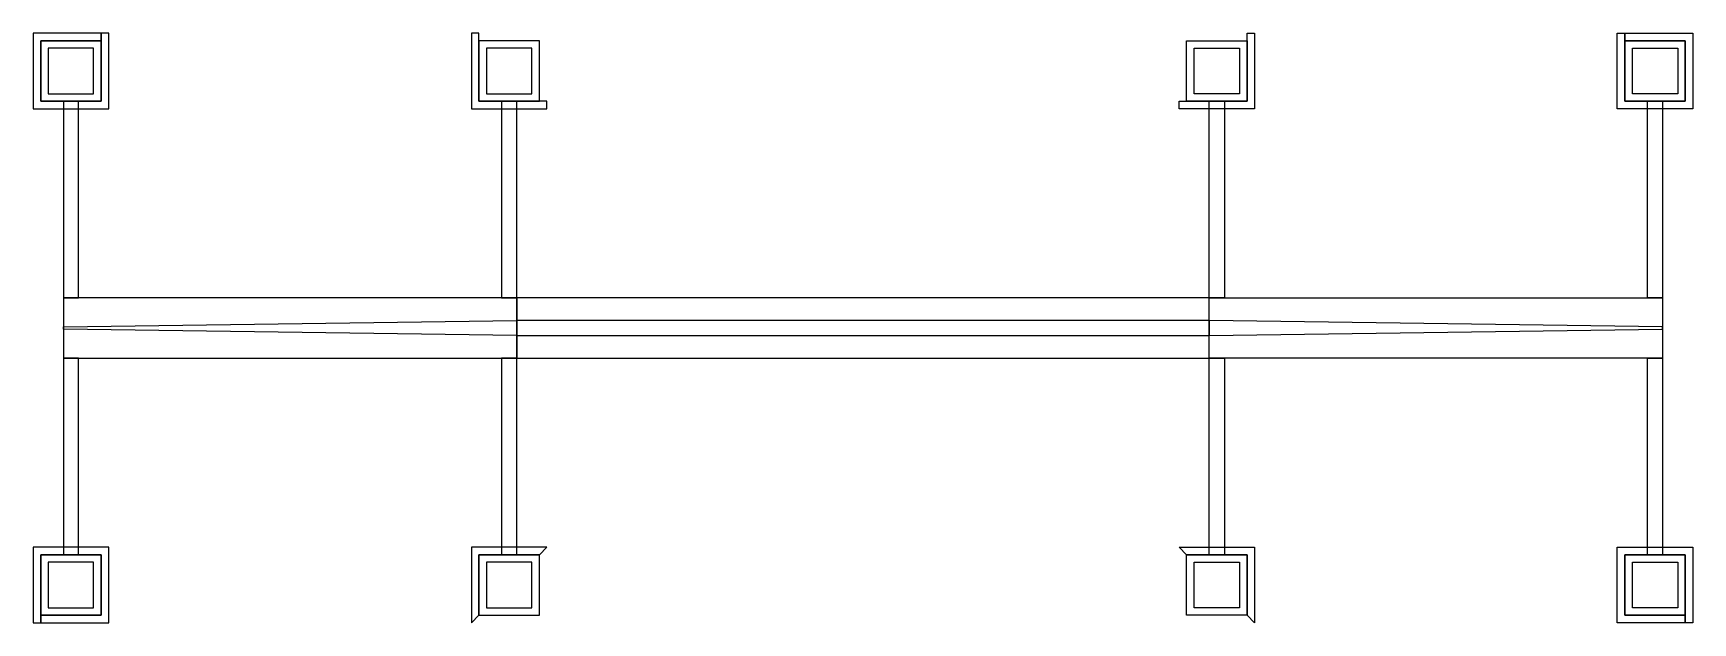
# Model space of a CAD drawing. Extents: x -40 to 70, y 15 to 54.
import ezdxf

# ---------------------------------------------------------------- set-up
doc = ezdxf.new("R2010")
doc.units = 0
for name, color, linetype in [('Oxide_FTE_drawing', 7, 'CONTINUOUS'), ('Poly_FTE', 7, 'CONTINUOUS'), ('Poly_PTE', 7, 'CONTINUOUS'), ('Si_FTE', 7, 'CONTINUOUS')]:
    doc.layers.add(name, color=color, linetype=linetype)

msp = doc.modelspace()

# ---------------------------------------------------------------- linework, layer by layer
at = {"layer": 'Oxide_FTE_drawing'}
for points in [[(-35.955, 53.147), (-38.955, 53.147), (-38.955, 50.147), (-35.955, 50.147)], [(-9.955, 50.147), (-6.955, 50.147), (-6.955, 53.147), (-9.955, 53.147)], [(39.889, 50.147), (36.889, 50.147), (36.889, 53.147), (39.889, 53.147)], [(65.889, 53.147), (68.889, 53.147), (68.889, 50.147), (65.889, 50.147)], [(-38.955, 16.147), (-35.955, 16.147), (-35.955, 19.147), (-38.955, 19.147)], [(-9.955, 16.147), (-6.955, 16.147), (-6.955, 19.147), (-9.955, 19.147)], [(39.889, 16.147), (36.889, 16.147), (36.889, 19.147), (39.889, 19.147)], [(68.889, 16.147), (65.889, 16.147), (65.889, 19.147), (68.889, 19.147)]]:
    msp.add_lwpolyline(points, close=True, dxfattribs=at)
at = {"layer": 'Poly_FTE'}
for points in [[(-35.455, 53.647), (-39.455, 53.647), (-39.455, 49.647), (-35.455, 49.647)], [(-10.455, 49.647), (-6.455, 49.647), (-6.455, 53.647), (-10.455, 53.647)], [(40.389, 49.647), (36.389, 49.647), (36.389, 53.647), (40.389, 53.647)], [(65.389, 53.647), (69.389, 53.647), (69.389, 49.647), (65.389, 49.647)], [(-36.955, 49.647), (-37.955, 49.647), (-37.955, 36.647), (-36.955, 36.647)], [(-8.955, 36.647), (-7.955, 36.647), (-7.955, 49.647), (-8.955, 49.647)], [(38.889, 36.647), (37.889, 36.647), (37.889, 49.647), (38.889, 49.647)], [(66.889, 49.647), (67.889, 49.647), (67.889, 36.647), (66.889, 36.647)], [(-37.955, 32.647), (-7.955, 32.647), (-7.955, 36.647), (-37.955, 36.647)], [(-7.955, 32.647), (37.889, 32.647), (37.889, 36.647), (-7.955, 36.647)], [(67.889, 32.647), (37.889, 32.647), (37.889, 36.647), (67.889, 36.647)], [(-37.955, 19.647), (-36.955, 19.647), (-36.955, 32.647), (-37.955, 32.647)], [(-8.955, 19.647), (-7.955, 19.647), (-7.955, 32.647), (-8.955, 32.647)], [(38.889, 19.647), (37.889, 19.647), (37.889, 32.647), (38.889, 32.647)], [(67.889, 19.647), (66.889, 19.647), (66.889, 32.647), (67.889, 32.647)], [(-39.455, 15.647), (-35.455, 15.647), (-35.455, 19.647), (-39.455, 19.647)], [(-10.455, 15.647), (-6.455, 15.647), (-6.455, 19.647), (-10.455, 19.647)], [(40.389, 15.647), (36.389, 15.647), (36.389, 19.647), (40.389, 19.647)], [(69.389, 15.647), (65.389, 15.647), (65.389, 19.647), (69.389, 19.647)]]:
    msp.add_lwpolyline(points, close=True, dxfattribs=at)
at = {"layer": 'Poly_PTE'}
for points in [[(-37.955, 34.722), (-7.955, 35.147), (-7.955, 34.147), (-37.955, 34.572)], [(-7.955, 34.147), (37.889, 34.147), (37.889, 35.147), (-7.955, 35.147)], [(67.889, 34.722), (37.889, 35.147), (37.889, 34.147), (67.889, 34.572)]]:
    msp.add_lwpolyline(points, close=True, dxfattribs=at)
at = {"layer": 'Si_FTE'}
for points in [[(-34.955, 54.147), (-35.455, 54.147), (-35.455, 49.647), (-39.455, 49.647), (-39.455, 53.647), (-35.455, 53.647), (-35.455, 54.147), (-39.955, 54.147), (-39.955, 49.147), (-34.955, 49.147)], [(-5.955, 49.647), (-10.455, 49.647), (-10.455, 54.147), (-10.955, 54.147), (-10.955, 49.147), (-5.955, 49.147)], [(35.889, 49.647), (40.389, 49.647), (40.389, 54.147), (40.889, 54.147), (40.889, 49.147), (35.889, 49.147)], [(64.889, 54.147), (65.389, 54.147), (65.389, 49.647), (69.389, 49.647), (69.389, 53.647), (65.389, 53.647), (65.389, 54.147), (69.889, 54.147), (69.889, 49.147), (64.889, 49.147)], [(-39.955, 15.147), (-39.455, 15.147), (-39.455, 19.647), (-35.455, 19.647), (-35.455, 15.647), (-39.455, 15.647), (-39.455, 15.147), (-34.955, 15.147), (-34.955, 20.147), (-39.955, 20.147)], [(-10.955, 15.147), (-10.455, 15.647), (-10.455, 19.647), (-6.455, 19.647), (-5.955, 20.147), (-10.955, 20.147)], [(40.889, 15.147), (40.389, 15.647), (40.389, 19.647), (36.389, 19.647), (35.889, 20.147), (40.889, 20.147)], [(69.889, 15.147), (69.389, 15.147), (69.389, 19.647), (65.389, 19.647), (65.389, 15.647), (69.389, 15.647), (69.389, 15.147), (64.889, 15.147), (64.889, 20.147), (69.889, 20.147)]]:
    msp.add_lwpolyline(points, close=True, dxfattribs=at)

doc.saveas('drawing.dxf')
